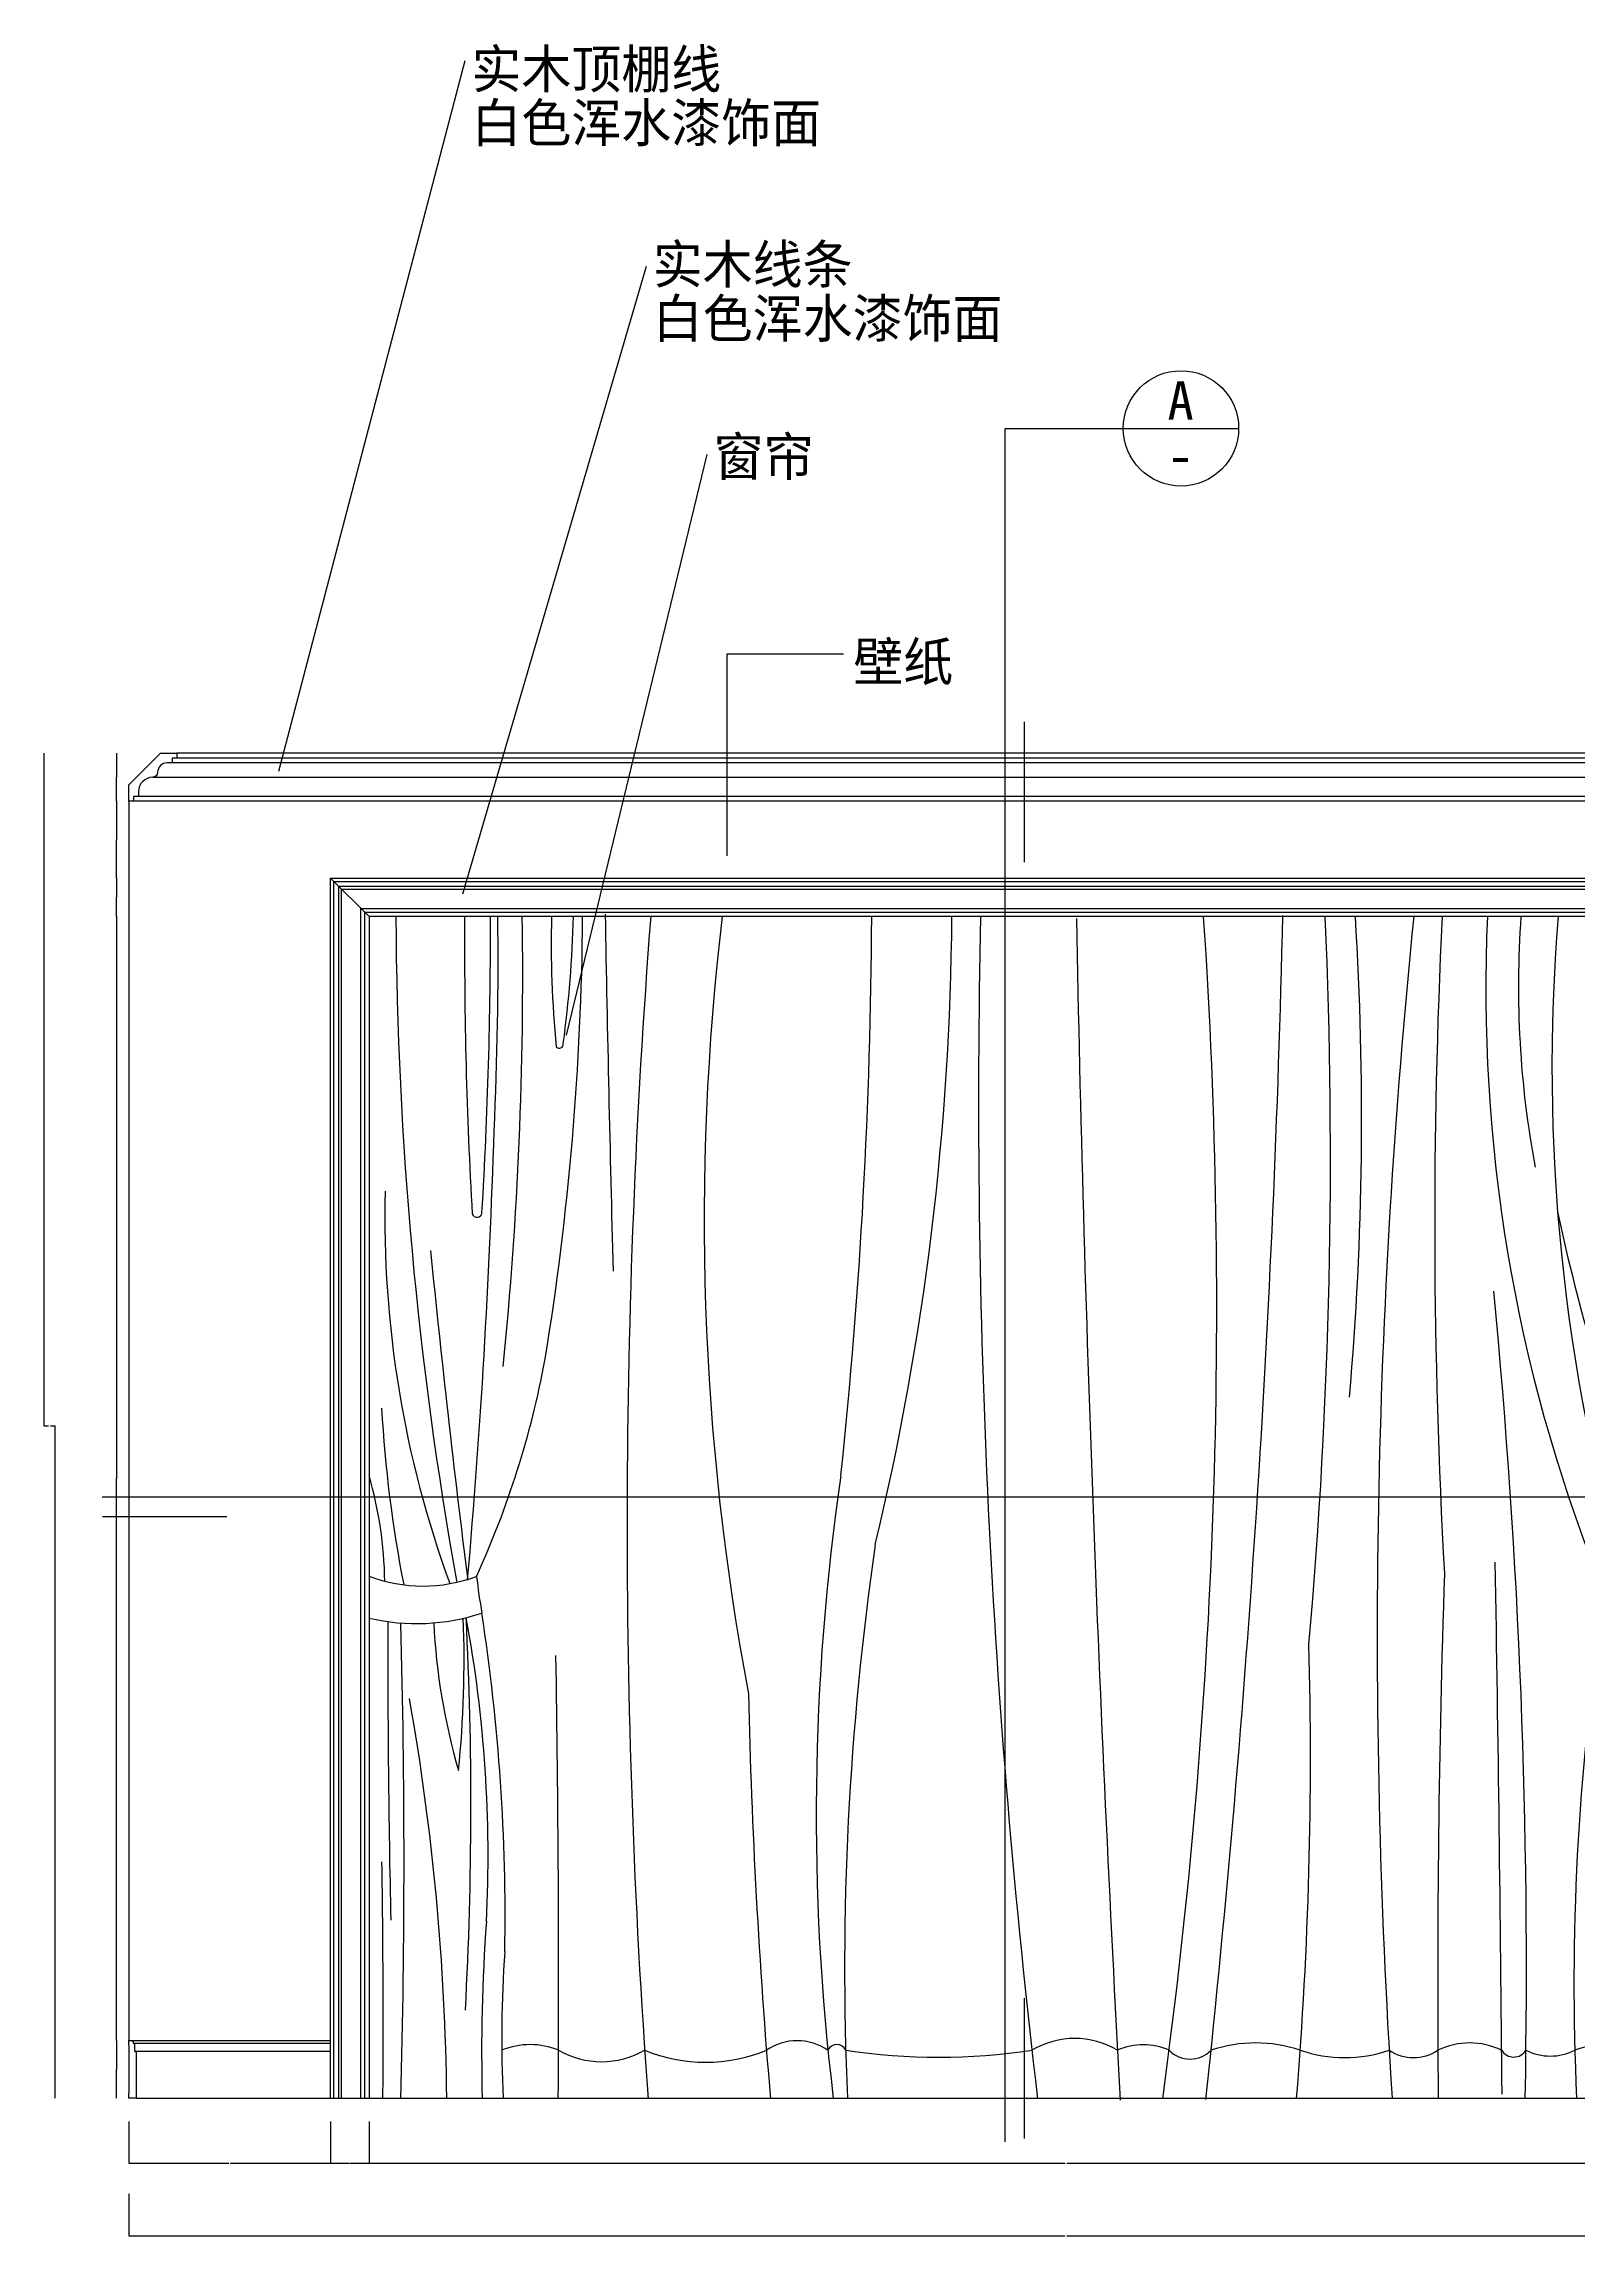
# Model space of a CAD drawing. Header units: metres. Extents: x 207 to 30221155, y -15107616 to 15108635.
# Drawn here: x 351 to 3544, y 4146 to 8710 of the extents above; entities that cross this region are included whole.
import ezdxf

# ---------------------------------------------------------------- set-up
doc = ezdxf.new("R2010")
doc.units = ezdxf.units.M
for name, color, linetype in [('3', 3, 'Continuous'), ('4', 4, 'Continuous'), ('7', 7, 'Continuous'), ('DIM', 3, 'Continuous'), ('TEXT', 3, 'Continuous')]:
    doc.layers.add(name, color=color, linetype=linetype)
doc.dimstyles.get("Standard").update_dxf_attribs({"dimtxt": 2.5, "dimasz": 2.5, "dimexe": 1.25, "dimexo": 0.625, "dimtad": 1, "dimcen": 2.5, "dimazin": 3, "dimtfac": 1, "dimtmove": 0, "dimatfit": 3})

# ---------------------------------------------------------------- blocks, each defined once
blk = doc.blocks.new('窗-040')
at = {"layer": '3'}
for p, q in [((3805, 2790), (100, 2790)), ((50, 2750), (3850, 2750)), ((3810, 2780), (90, 2780)), ((3880, 2710), (20, 2710)), ((420, 2540), (500, 2460)), ((3480, 2540), (3400, 2460)), ((9.06, 115), (420, 115)), ((12.06, 98), (420, 98)), ((3890.94, 115), (3480, 115)), ((3887.94, 98), (3480, 98))]:
    blk.add_line(p, q, dxfattribs=at)
for points in [[(427, 0), (427, 2533), (3473, 2533), (3473, 0)], [(437, 0), (437, 2523), (3463, 2523), (3463, 0)], [(443, 0), (443, 2517), (3457, 2517), (3457, 0)], [(483, 0), (483, 2477), (3417, 2477), (3417, 0)], [(491, 0), (491, 2469), (3409, 2469), (3409, 0)]]:
    blk.add_lwpolyline(points, dxfattribs=at)
for centre, radius, start, end in [((87853.75, 4026.46), 86876.4, 181.03, 181.52), ((10342.67, 2397.01), 9643.88, 179.63, 183.31), ((-9149.56, 2433.87), 9902.26, 356.58, 0.15), ((-7199.11, 2332.5), 8018.96, 354.21, 0.91), ((3123.03, 2403.77), 2243.82, 178.56, 185.49), ((-1461.52, 2515.88), 2387.39, 352.29, 358.66), ((17373.17, 1192.38), 16336.12, 175.55, 184.19), ((-10013.64, 2513.6), 11559.91, 353.96, 359.73), ((-4078.83, 2502.67), 5792.05, 346.52, 359.58), ((70759.53, 3776.91), 68800.02, 181.1, 183.15), ((-9863.93, 1647.18), 12128.24, 352.19, 3.84), ((-9030.69, 1960.04), 11531.64, 354.95, 2.48), ((-4188.13, 2042.4), 6753.97, 355.05, 3.54), ((17436.47, 958.64), 14838.21, 174.19, 183.7), ((4951.11, 2314.78), 2058.93, 175.96, 190.54), ((993.58, 1916.28), 2210.1, 358.44, 13.22), ((372.63, 1934.24), 2861.36, 352.05, 10.59), ((-2122.67, 1809.82), 5482.74, 352.25, 6.81), ((896.03, 2194.3), 8.4, 219.03, 9.83), ((2750.88, 1834.28), 2217.98, 178.6, 200.12), ((-3163.99, 1866.57), 6470.86, 352.84, 0.16), ((724.69, 1844.37), 10.48, 199.94, 350.58), ((7237.28, 2766.42), 4362.19, 192.23, 200.26), ((27772.07, 4483.44), 27280.03, 185.72, 187.17), ((-11784.97, 267.02), 14693.81, 358.96, 5.52), ((-6103.05, 1301.64), 9312.54, 358.5, 1.46), ((3144.29, 1577.6), 2621.82, 183.08, 191.18), ((-296.67, 1065.67), 829.42, 0.76, 16.16), ((6327.09, 589), 4896.46, 171.69, 186.91), ((7617.59, 270.48), 6127.79, 171.73, 182.53), ((-121518.48, -1011.38), 124380.69, 0.47, 0.98), ((23355.3, 900.64), 22816.13, 179.77, 181.33), ((-18263.32, 491.77), 18836.12, 358.5, 1.51), ((1960.92, 1054.76), 1327.92, 182.81, 196.28), ((-1577.12, 911.46), 2274.93, 354.22, 2.21), ((-7097.17, 607.37), 7809.21, 356.89, 2.89), ((5704.11, 496.1), 2639.04, 169.17, 190.84), ((-9603.95, 2542.5), 12884.83, 351.69, 353.02), ((1866.36, 1039.51), 1358.6, 344.66, 357.33), ((2033.29, 736.72), 1307.46, 359.16, 11.34), ((-40994.4, 241.6), 41888.96, 359.67, 0.93), ((-6267.74, 708.66), 8727.07, 355.34, 1.55), ((4242.38, 440.23), 1092.47, 167.31, 189.1), ((-1838.78, 183.97), 5067.07, 357.92, 5.62), ((17433.23, 2194.38), 14464.71, 186.63, 188.73), ((-21537.12, 153.28), 22066.58, 359.6, 0.88), ((4368.4, 98.62), 3634.12, 175.75, 181.56), ((835.28, -41.99), 153.78, 67.42, 112.58), ((983.97, 257.21), 180.98, 240.31, 299.69), ((1200.38, 410.36), 335.25, 247.78, 292.22), ((1391.13, 7.14), 112.77, 55.43, 124.57), ((1473.63, 91.45), 20.4, 24.79, 155.21), ((1685.96, 1408.38), 1322.66, 261.57, 278.43), ((1968.8, -49.39), 173.91, 59.2, 120.8), ((2111.52, -19.28), 130.81, 65.77, 114.23), ((2208.84, 142.28), 60.75, 224.1, 315.9), ((2345.27, -174.5), 289.76, 71.32, 108.68), ((2530.6, 375.66), 290.77, 251.45, 288.55), ((2673.84, 177.6), 92.7, 236.83, 303.17), ((2790.9, -37.52), 152.68, 64.25, 115.75), ((2882.57, 115.63), 29.76, 211.69, 328.31), ((2958.79, 200.81), 112.93, 243.21, 296.79), ((3052.32, -7.49), 115.64, 68.36, 111.64), ((3107.95, 102.84), 13.3, 347.65, 192.35), ((3158.01, 163.26), 73.32, 239.63, 300.37), ((3211.34, 102.25), 16.41, 352.13, 187.87), ((3295.4, 349.02), 258.08, 254.77, 285.23), ((3377.24, 101.83), 14.16, 352.56, 187.44)]:
    blk.add_arc(centre, radius, start, end, dxfattribs=at)
at = {"layer": '4'}
blk.add_line((500, 2460), (500, 0), dxfattribs=at)
for points in [[(20, 2720), (20, 2710), (10, 2710), (10, 2700), (0, 2700), (0, 2734.14), (65.86, 2800), (100, 2800), (100, 2790), (90, 2790), (90, 2780), (80, 2780, 0.41), (60, 2760, -0.41), (50, 2750, 0.41)], [(3880, 2720), (3880, 2710), (3890, 2710), (3890, 2700), (3900, 2700), (3900, 2734.14), (3834.14, 2800), (3800, 2800), (3800, 2790), (3810, 2790), (3810, 2780), (3820, 2780, -0.41), (3840, 2760, 0.41), (3850, 2750, -0.41)], [(12.06, 112), (12.06, 98, -0.41), (15.06, 95), (15.06, 0), (0, 0), (0, 11.22), (1.03, 11.47), (1.03, 109.5), (0, 110.38), (0, 120), (6.06, 120, -0.41), (9.06, 117), (9.06, 115, -0.41)], [(3887.94, 112), (3887.94, 98, 0.41), (3884.94, 95), (3884.94, 0), (3900, 0), (3900, 11.22), (3898.97, 11.47), (3898.97, 109.5), (3900, 110.38), (3900, 120), (3893.94, 120, 0.41), (3890.94, 117), (3890.94, 115, 0.41)]]:
    blk.add_lwpolyline(points, format="xyb", close=True, dxfattribs=at)
for points in [[(3800, 2800), (100, 2800)], [(0, 2700), (0, 120)], [(3900, 120), (3900, 2700)], [(3400, 0), (3400, 2460), (500, 2460)], [(15.06, 0), (3884.94, 0)]]:
    blk.add_lwpolyline(points, dxfattribs=at)
for centre, radius, start, end in [((-5070.19, 2504.74), 6014.89, 350.73, 359.57), ((6167.85, 2311.43), 3343.65, 177.45, 201.49), ((-1063.22, 1900.02), 1963.44, 335.52, 349.32), ((2599.81, 1318.79), 1890.48, 187.06, 189.4), ((3290.05, 1076.35), 233.53, 177.55, 196.51), ((-3361.91, 378.18), 4145.05, 358.99, 8.77), ((8131.81, 238.96), 5124.01, 171.35, 182.67), ((3283.91, 125.99), 2507.82, 175.9, 182.88)]:
    blk.add_arc(centre, radius, start, end, dxfattribs=at)
at = {"layer": '7'}
for p, q in [((3890, 2700), (10, 2700)), ((6.06, 120), (420, 120)), ((3893.94, 120), (3480, 120))]:
    blk.add_line(p, q, dxfattribs=at)
blk.add_lwpolyline([(420, 0), (420, 2540), (3480, 2540), (3480, 0)], dxfattribs=at)
for centre, radius, start, end in [((8702.19, 2505.22), 8146.5, 180.32, 190.12), ((-7053.52, 2373.27), 7822.12, 357.36, 0.64), ((6519.01, 1828.85), 5321.53, 173.19, 190.69), ((19295.03, 2071.18), 17526.47, 178.73, 186.79), ((-27205.77, 3149.7), 29615.68, 353.89, 358.67), ((15890.5, 1821.12), 13172.6, 177.22, 183.17), ((6800.33, 2145.67), 3838.28, 175.3, 196.32), ((6924.98, 2535.6), 3849.87, 181.13, 195.01), ((-15788.08, 2522.91), 16556.24, 355, 358.24), ((842.6, 1468.04), 2543.23, 351.37, 8.17), ((612.97, 1384.18), 317.77, 249.18, 290.39), ((28645.11, 241.66), 25920.94, 178.12, 180.53), ((3206.87, 1456.81), 399.76, 247.94, 292.06), ((-1506.56, 715.9), 4877.66, 356.68, 4.36), ((599.31, 1419.04), 430.88, 256.68, 288.32), ((3214.19, 1315.89), 339.85, 244.18, 295.82), ((-1968.76, 504.99), 2716.48, 357.1, 10.51), ((6602.68, 338.16), 3415.9, 169.21, 185.68), ((-4411.67, -53.32), 5073.72, 0.6, 10.05), ((14450.93, 1132.75), 13164.35, 181.27, 184.94), ((-3639.15, 240.36), 7031.84, 358.04, 4.57), ((-243521.79, 74.02), 246884.99, 359.98, 0.08)]:
    blk.add_arc(centre, radius, start, end, dxfattribs=at)
blk = doc.blocks.new('*D1')
for p, q in [((1027.77, 4384.77), (1027.77, 4298.13)), ((3927.77, 4384.77), (3927.77, 4298.13)), ((1028.02, 4298.13), (2475.77, 4298.13)), ((2479.77, 4298.13), (3927.52, 4298.13))]:
    blk.add_line(p, q)
at = {"layer": 'Defpoints'}
for p in [(1027.77, 4384.77), (3927.77, 4384.77), (1027.77, 4298.13)]:
    blk.add_point(p, dxfattribs=at)
at = {"layer": 'DIM', "insert": (2477.77, 4298.13), "char_height": 1, "attachment_point": 5}
blk.add_mtext('2900', dxfattribs=at)
blk = doc.blocks.new('*D2')
for p, q in [((527.77, 4234.63), (527.77, 4147.05)), ((4427.77, 4234.63), (4427.77, 4147.05)), ((528.02, 4147.05), (2475.77, 4147.05)), ((2479.77, 4147.05), (4427.52, 4147.05))]:
    blk.add_line(p, q)
at = {"layer": 'Defpoints'}
for p in [(527.77, 4234.63), (4427.77, 4234.63), (527.77, 4147.05)]:
    blk.add_point(p, dxfattribs=at)
at = {"layer": 'DIM', "insert": (2477.77, 4147.05), "char_height": 1, "attachment_point": 5}
blk.add_mtext('3900', dxfattribs=at)
blk = doc.blocks.new('*D5')
for p, q in [((502.09, 7133.36), (502.09, 7053.36)), ((501.84, 7053.36), (501.59, 7053.36)), ((502.09, 6973.36), (502.09, 7053.36)), ((502.09, 7053.36), (502.09, 7053.36)), ((502.34, 7053.36), (502.59, 7053.36))]:
    blk.add_line(p, q)
at = {"layer": 'Defpoints'}
for p in [(502.09, 7133.36), (502.09, 7053.36), (502.09, 6973.36)]:
    blk.add_point(p, dxfattribs=at)
at = {"layer": 'DIM', "insert": (502.09, 7054.485), "char_height": 1, "attachment_point": 5}
blk.add_mtext('160', dxfattribs=at)
blk = doc.blocks.new('*D6')
for p, q in [((502.09, 7233.36), (502.09, 7183.36)), ((501.84, 7183.36), (501.59, 7183.36)), ((502.09, 7133.36), (502.09, 7183.36)), ((502.09, 7183.36), (502.09, 7183.36)), ((502.34, 7183.36), (502.59, 7183.36))]:
    blk.add_line(p, q)
at = {"layer": 'Defpoints'}
for p in [(502.09, 7233.36), (502.09, 7183.36), (502.09, 7133.36)]:
    blk.add_point(p, dxfattribs=at)
at = {"layer": 'DIM', "insert": (502.09, 7184.485), "char_height": 1, "attachment_point": 5}
blk.add_mtext('100', dxfattribs=at)
blk = doc.blocks.new('*D7')
for p, q in [((350.95, 7233.36), (350.95, 5833.36)), ((351.2, 5833.36), (360.7, 5833.36)), ((364.7, 5833.36), (374.2, 5833.36)), ((374.45, 4433.36), (374.45, 5833.36))]:
    blk.add_line(p, q)
at = {"layer": 'Defpoints'}
for p in [(350.95, 7233.36), (350.95, 5833.36), (374.45, 4433.36)]:
    blk.add_point(p, dxfattribs=at)
at = {"layer": 'DIM', "insert": (362.7, 5833.36), "char_height": 1, "attachment_point": 5}
blk.add_mtext('2800', dxfattribs=at)
blk = doc.blocks.new('*D17')
for p, q in [((527.77, 4384.77), (527.77, 4298.13)), ((947.77, 4384.77), (947.77, 4298.13)), ((528.02, 4298.13), (736.27, 4298.13)), ((739.27, 4298.13), (947.52, 4298.13))]:
    blk.add_line(p, q)
at = {"layer": 'Defpoints'}
for p in [(527.77, 4384.77), (947.77, 4384.77), (527.77, 4298.13)]:
    blk.add_point(p, dxfattribs=at)
at = {"layer": 'DIM', "insert": (737.77, 4298.13), "char_height": 1, "attachment_point": 5}
blk.add_mtext('420', dxfattribs=at)
blk = doc.blocks.new('*D18')
for p, q in [((502.09, 6893.36), (502.09, 5723.36)), ((501.84, 5723.36), (501.59, 5723.36)), ((502.09, 4553.36), (502.09, 5723.36)), ((502.09, 5723.36), (502.09, 5723.36)), ((502.34, 5723.36), (502.59, 5723.36))]:
    blk.add_line(p, q)
at = {"layer": 'Defpoints'}
for p in [(502.09, 6893.36), (502.09, 5723.36), (502.09, 4553.36)]:
    blk.add_point(p, dxfattribs=at)
at = {"layer": 'DIM', "insert": (502.09, 5724.485), "char_height": 1, "attachment_point": 5}
blk.add_mtext('2340', dxfattribs=at)
blk = doc.blocks.new('*D19')
for p, q in [((502.09, 4553.36), (502.09, 4493.36)), ((501.84, 4493.36), (501.59, 4493.36)), ((502.09, 4433.36), (502.09, 4493.36)), ((502.09, 4493.36), (502.09, 4493.36)), ((502.34, 4493.36), (502.59, 4493.36))]:
    blk.add_line(p, q)
at = {"layer": 'Defpoints'}
for p in [(502.09, 4553.36), (502.09, 4493.36), (502.09, 4433.36)]:
    blk.add_point(p, dxfattribs=at)
at = {"layer": 'DIM', "insert": (502.09, 4494.485), "char_height": 1, "attachment_point": 5}
blk.add_mtext('120', dxfattribs=at)
blk = doc.blocks.new('*D20')
for p, q in [((502.09, 6973.36), (502.09, 6933.36)), ((501.84, 6933.36), (501.59, 6933.36)), ((502.09, 6893.36), (502.09, 6933.36)), ((502.09, 6933.36), (502.09, 6933.36)), ((502.34, 6933.36), (502.59, 6933.36))]:
    blk.add_line(p, q)
at = {"layer": 'Defpoints'}
for p in [(502.09, 6973.36), (502.09, 6933.36), (502.09, 6893.36)]:
    blk.add_point(p, dxfattribs=at)
at = {"layer": 'DIM', "insert": (502.09, 6934.485), "char_height": 1, "attachment_point": 5}
blk.add_mtext('80', dxfattribs=at)
blk = doc.blocks.new('*D21')
for p, q in [((947.77, 4384.77), (947.77, 4298.13)), ((1027.77, 4384.77), (1027.77, 4298.13)), ((948.02, 4298.13), (986.77, 4298.13)), ((988.77, 4298.13), (1027.52, 4298.13))]:
    blk.add_line(p, q)
at = {"layer": 'Defpoints'}
for p in [(947.77, 4384.77), (1027.77, 4384.77), (947.77, 4298.13)]:
    blk.add_point(p, dxfattribs=at)
at = {"layer": 'DIM', "insert": (987.77, 4298.13), "char_height": 1, "attachment_point": 5}
blk.add_mtext('80', dxfattribs=at)

msp = doc.modelspace()

# ---------------------------------------------------------------- linework, layer by layer
at = {"layer": 'DIM'}
msp.add_line((4586.42, 5684.38), (472.36, 5684.38), dxfattribs=at)
for points in [[(2351.7, 4342.96), (2351.7, 7909.52), (2597.64, 7909.52)], [(2597.64, 7909.52), (2837.64, 7909.52)], [(2391.7, 7006.25), (2391.7, 7298.46)], [(473.3, 5644.38), (732.05, 5644.38)], [(2391.7, 4349.72), (2391.7, 4641.93)]]:
    msp.add_lwpolyline(points, dxfattribs=at)
msp.add_circle((2717.64, 7909.52), 120, dxfattribs=at)

# ---------------------------------------------------------------- block references
at = {"layer": '3'}
msp.add_blockref('窗-040', (527.77, 4433.36), dxfattribs=at)

# ---------------------------------------------------------------- texts
at = {"layer": 'DIM'}
for s, p in [('A', (2689.66, 7927.65)), ('-', (2689.45, 7812.99))]:
    msp.add_text(s, height=80, dxfattribs=at).set_placement(p)
at = {"layer": 'TEXT'}
for s, p in [('实木顶棚线', (1240.79, 8617.55)), ('白色浑水漆饰面', (1240.79, 8505.55)), ('实木线条', (1618.21, 8211)), ('白色浑水漆饰面', (1618.21, 8098.36)), ('窗帘', (1744.91, 7810.91)), ('壁纸', (2035.52, 7383.73))]:
    msp.add_text(s, height=80, dxfattribs=at).set_placement(p)

# ---------------------------------------------------------------- dimensions: what is measured, and where the dimension line sits
at = {"layer": 'DIM'}
for base, p1, p2, text, picture, middle in [((350.95, 5833.36), (350.95, 7233.36), (374.45, 4433.36), '2800', '*D7', (362.7, 5833.36)), ((502.09, 7183.36), (502.09, 7233.36), (502.09, 7133.36), '100', '*D6', (502.09, 7184.485)), ((502.09, 7053.36), (502.09, 7133.36), (502.09, 6973.36), '160', '*D5', (502.09, 7054.485)), ((502.09, 6933.36), (502.09, 6973.36), (502.09, 6893.36), '80', '*D20', (502.09, 6934.485)), ((502.09, 5723.36), (502.09, 6893.36), (502.09, 4553.36), '2340', '*D18', (502.09, 5724.485)), ((502.09, 4493.36), (502.09, 4553.36), (502.09, 4433.36), '120', '*D19', (502.09, 4494.485)), ((527.77, 4298.13), (527.77, 4384.77), (947.77, 4384.77), '420', '*D17', (737.77, 4298.13)), ((947.77, 4298.13), (947.77, 4384.77), (1027.77, 4384.77), '80', '*D21', (987.77, 4298.13)), ((1027.77, 4298.13), (1027.77, 4384.77), (3927.77, 4384.77), '2900', '*D1', (2477.77, 4298.13)), ((527.77, 4147.05), (527.77, 4234.63), (4427.77, 4234.63), '3900', '*D2', (2477.77, 4147.05))]:
    dim = msp.add_linear_dim(base=base, p1=p1, p2=p2, text=text, dimstyle='Standard', dxfattribs=at)
    dim.commit()
    dim.dimension.update_dxf_attribs({"geometry": picture, "text_midpoint": middle})

# ---------------------------------------------------------------- leaders
for points in [[(839.94, 7196.1), (1228.09, 8675.03)], [(1223.05, 6940.37), (1605.28, 8247.49)], [(1438.45, 6646.42), (1731.81, 7855.39)], [(1773.14, 7020.03), (1773.14, 7440.13), (2014.94, 7440.13)]]:
    msp.add_leader(points, dimstyle='Standard', dxfattribs=at)

doc.saveas('drawing.dxf')
